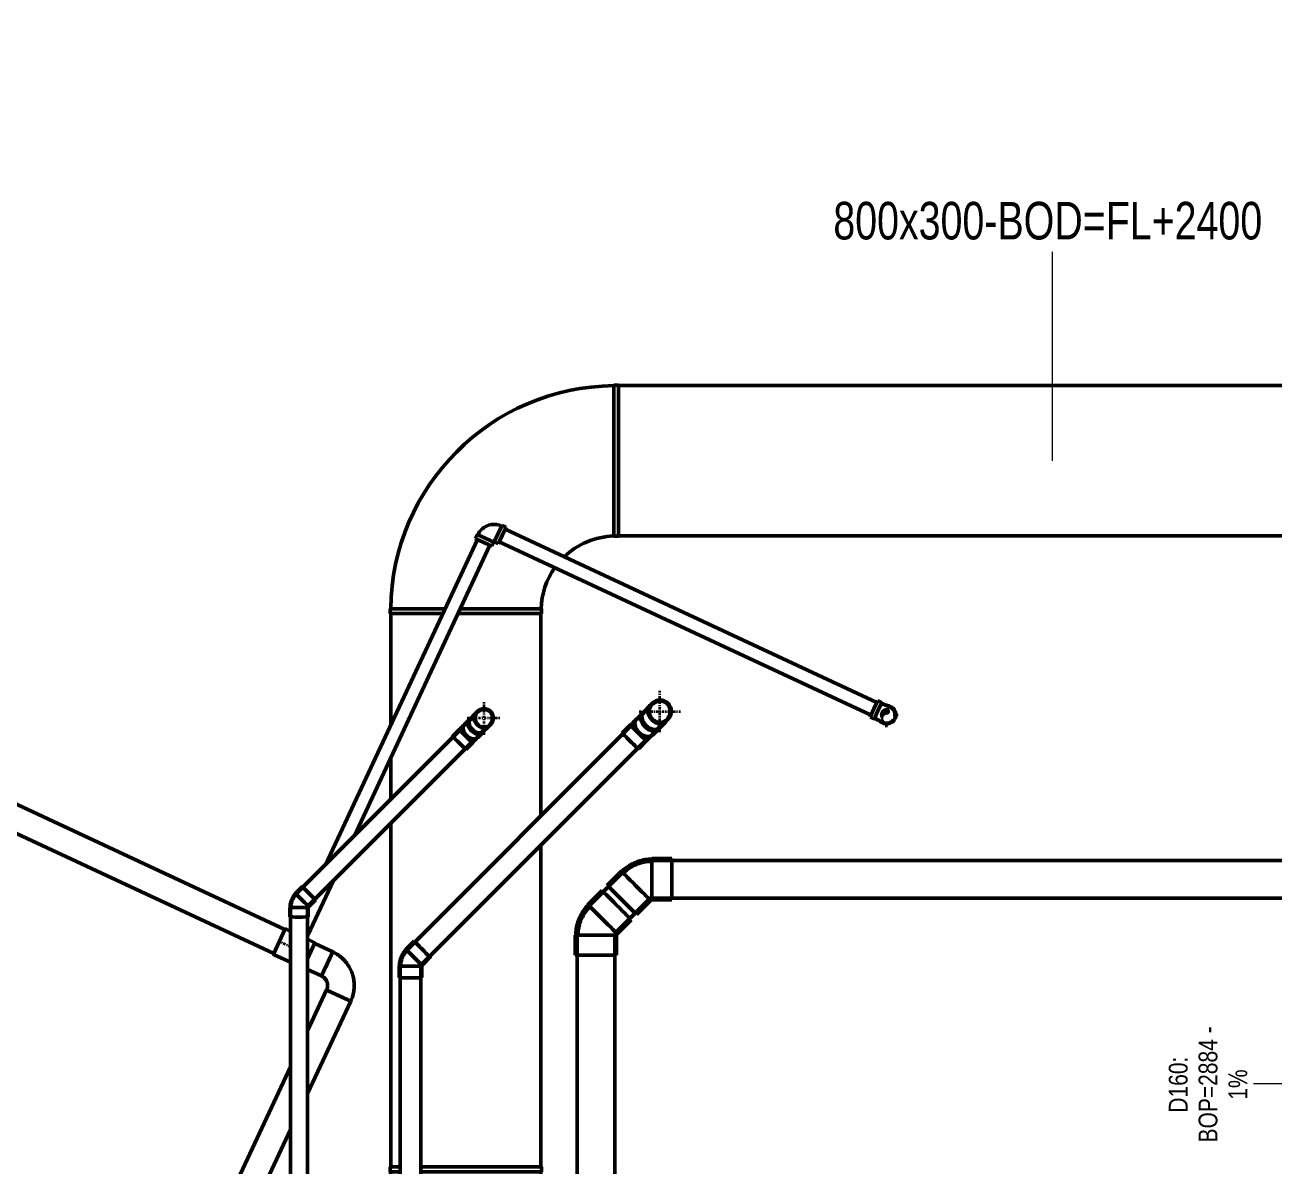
# Model space of a CAD drawing. Header units: millimetres. Extents: x -108050 to 96605, y 58136 to 140997.
# Drawn here: x 14761 to 21415, y 122813 to 128891 of the extents above; entities that cross this region are included whole.
import ezdxf

# ---------------------------------------------------------------- set-up
doc = ezdxf.new("R2010")
doc.units = ezdxf.units.MM
doc.linetypes.add('Center', pattern=[29.999999, 12, -6, 6, -6])
for name, color, linetype, lineweight in [('M-HVAC-DUCT', 70, 'Continuous', 50), ('M-HVAC-DUCT-IDEN', 70, 'Continuous', 9), ('P-PIPE', 3, 'Continuous', 50), ('P-PIPE-CNTR', 3, 'Center', 35), ('P-PIPE-IDEN', 2, 'Continuous', 9)]:
    doc.layers.add(name, color=color, linetype=linetype, lineweight=lineweight)
doc.styles.add('Arial', font='arial.ttf', dxfattribs={"width": 0.8, "height": 100})
doc.styles.add('Arial_1', font='arial.ttf', dxfattribs={"width": 0.75, "height": 200})

# ---------------------------------------------------------------- blocks, each defined once
blk = doc.blocks.new('01_REC Elbow_C Flanged_ - 1 W-V37-HẦM')
at = {"layer": 'M-HVAC-DUCT'}
for p, q in [((-402, 812.5), (41.9, 812.5)), ((-402, 812.5), (-402, 787.5)), ((122.5, 812.5), (402, 812.5)), ((402, 787.5), (402, 812.5)), ((30.3, 787.5), (-402, 787.5)), ((402, 787.5), (110.8, 787.5)), ((-812.5, -402), (-812.5, 402)), ((-812.5, 402), (-787.5, 402)), ((-787.5, 402), (-787.5, -402)), ((-787.5, -402), (-812.5, -402))]:
    blk.add_line(p, q, dxfattribs=at)
for radius, start, end in [(1200, 270.59779, 359.40221), (400, 324.58224, 358.20038), (400, 271.79962, 313.71552)]:
    blk.add_arc((-800, 800), radius, start, end, dxfattribs=at)
blk = doc.blocks.new('DSC_uPVC_Elbow_TienPhong - Standard-2073653-HẦM')
at = {"layer": 'P-PIPE'}
for p, q in [((18203.6, 124454), (18097.6, 124454)), ((17935.1, 124386.6), (17860.2, 124311.7)), ((18015.2, 124156.7), (18090.1, 124231.6)), ((18097.6, 124234.8), (18203.6, 124234.8))]:
    blk.add_line(p, q, dxfattribs=at)
at = {"layer": 'P-PIPE', "flags": 128}
for points in [[(18010.6, 124434.2), (18002.3, 124430.6), (17994.1, 124426.6), (17986.1, 124422.3), (17978.2, 124417.7), (17970.6, 124412.8), (17963.2, 124407.5), (17955.9, 124402), (17948.9, 124396.2), (17942.2, 124390.1), (17936.8, 124384.9)], [(18097.6, 124451.6), (18088.5, 124451.4), (18079.5, 124450.8), (18070.4, 124449.9), (18061.4, 124448.7), (18052.5, 124447), (18043.6, 124445), (18034.8, 124442.7), (18026.1, 124440), (18017.5, 124437), (18010.6, 124434.2)], [(18097.6, 124439.6), (18089, 124439.4), (18080.4, 124438.9), (18071.8, 124438), (18063.3, 124436.8), (18054.8, 124435.3), (18046.4, 124433.4), (18038.1, 124431.2), (18029.9, 124428.6), (18021.7, 124425.7), (18015.2, 124423.2)], [(18015.2, 124423.2), (18007.3, 124419.7), (17999.6, 124415.9), (17992, 124411.9), (17984.5, 124407.5), (17977.3, 124402.8), (17970.2, 124397.9), (17963.4, 124392.6), (17956.8, 124387.1), (17950.4, 124381.4), (17945.5, 124376.6)], [(18088.4, 124233.3), (18088.8, 124233.7), (18089.2, 124234), (18089.6, 124234.4), (18090, 124234.7), (18090.4, 124235), (18090.9, 124235.3), (18091.3, 124235.5), (18091.8, 124235.8), (18092.3, 124236), (18092.7, 124236.2)], [(18092.7, 124236.2), (18093.1, 124236.4), (18093.6, 124236.5), (18094.1, 124236.7), (18094.6, 124236.8), (18095.1, 124236.9), (18095.7, 124237), (18096.2, 124237.1), (18096.7, 124237.1), (18097.2, 124237.1), (18097.6, 124237.2)]]:
    blk.add_lwpolyline(points, dxfattribs=at)
at = {"layer": 'P-PIPE'}
for centre, major_axis, start_param, end_param in [((18097.6, 124344.4), (0, 109.6), 0.002071, 0.105323), ((18097.6, 124344.4), (0, 109.6), 4.71446, 6.283185), ((18097.6, 124344.4), (0, 107.2), 5.954562, 6.283185), ((18203.6, 124344.4), (0, 109.6), 4.71446, 6.283185), ((18012.6, 124309.1), (-77.5, 77.5), 4.710318, 6.281114), ((17937.7, 124234.2), (-77.5, 77.5), 0, 0.402087), ((17937.7, 124234.2), (-77.5, 77.5), 4.710318, 6.281114), ((17937.7, 124234.2), (-70.7, 70.7), 6.151244, 6.281114), ((17937.7, 124234.2), (-70.7, 70.7), 5.889445, 6.019315), ((17937.7, 124234.2), (-70.7, 70.7), 5.498125, 5.757515), ((18012.6, 124309.1), (-77.5, 77.5), 3.141593, 4.710318), ((18097.6, 124344.4), (0, 109.6), 3.143664, 4.71446), ((18203.6, 124344.4), (0, 109.6), 3.143664, 4.71446), ((17937.7, 124234.2), (-70.7, 70.7), 5.236182, 5.495716), ((17937.7, 124234.2), (-70.7, 70.7), 4.974288, 5.233917), ((17937.7, 124234.2), (-77.5, 77.5), 3.141593, 4.710318), ((18097.6, 124344.4), (0, 109.6), 2.973302, 3.141593), ((18097.6, 124344.4), (0, 107.2), 3.143664, 3.474358), ((17937.7, 124234.2), (-70.7, 70.7), 4.188667, 4.448519), ((17937.7, 124234.2), (-70.7, 70.7), 3.926772, 4.186719), ((17937.7, 124234.2), (-70.7, 70.7), 3.664828, 3.92492), ((17937.7, 124234.2), (-70.7, 70.7), 3.53325, 3.66312), ((17937.7, 124234.2), (-70.7, 70.7), 3.141593, 3.401321), ((17937.7, 124234.2), (-77.5, 77.5), 2.739576, 3.139522)]:
    blk.add_ellipse(centre, major_axis=major_axis, ratio=0.005, start_param=start_param, end_param=end_param, dxfattribs=at)
blk = doc.blocks.new('DSC_uPVC_Elbow_TienPhong - Standard-V134-HẦM')
at = {"layer": 'P-PIPE'}
for p, q in [((17832.5, 124284), (17757.5, 124209)), ((17912.5, 124054.1), (17987.5, 124129)), ((17690.2, 124046.5), (17690.2, 123940.5)), ((17909.4, 123940.5), (17909.4, 124046.5))]:
    blk.add_line(p, q, dxfattribs=at)
at = {"layer": 'P-PIPE', "flags": 128}
for points in [[(17759.2, 124207.4), (17752.9, 124200.8), (17746.9, 124194), (17741.1, 124186.9), (17735.7, 124179.7), (17730.5, 124172.2), (17725.6, 124164.5), (17721, 124156.6), (17716.8, 124148.6), (17712.9, 124140.4), (17709.9, 124133.6)], [(17767.7, 124198.9), (17761.7, 124192.7), (17756, 124186.2), (17750.6, 124179.5), (17745.4, 124172.7), (17740.5, 124165.6), (17735.9, 124158.3), (17731.5, 124150.8), (17727.5, 124143.2), (17723.8, 124135.4), (17721, 124129)], [(17709.9, 124133.6), (17706.6, 124125.1), (17703.6, 124116.5), (17701, 124107.8), (17698.7, 124099), (17696.8, 124090.1), (17695.3, 124081.1), (17694.1, 124072.1), (17693.2, 124063.1), (17692.7, 124054), (17692.6, 124046.5)], [(17721, 124129), (17717.9, 124121), (17715.1, 124112.8), (17712.6, 124104.6), (17710.4, 124096.2), (17708.6, 124087.8), (17707.1, 124079.3), (17706, 124070.8), (17705.2, 124062.2), (17704.7, 124053.6), (17704.6, 124046.8)], [(17907, 124046.5), (17907, 124047.1), (17907.1, 124047.6), (17907.1, 124048.1), (17907.2, 124048.6), (17907.3, 124049.1), (17907.4, 124049.6), (17907.5, 124050.1), (17907.7, 124050.6), (17907.9, 124051.1), (17908, 124051.5)], [(17908, 124051.5), (17908.2, 124052), (17908.4, 124052.5), (17908.7, 124052.9), (17909, 124053.4), (17909.2, 124053.8), (17909.5, 124054.2), (17909.9, 124054.7), (17910.2, 124055.1), (17910.5, 124055.4), (17910.8, 124055.7)]]:
    blk.add_lwpolyline(points, dxfattribs=at)
at = {"layer": 'P-PIPE'}
for centre, major_axis, start_param, end_param in [((17910, 124206.5), (-77.5, 77.5), 4.71446, 6.283185), ((17835, 124131.5), (-77.5, 77.5), 4.71446, 6.283185), ((17835, 124131.5), (-77.5, 77.5), 0.002071, 0.168323), ((17835, 124131.5), (-75.8, 75.8), 5.954562, 6.119909), ((17910, 124206.5), (-77.5, 77.5), 3.143664, 4.71446), ((17835, 124131.5), (-77.5, 77.5), 3.143664, 4.71446), ((17799.8, 124046.5), (-109.6, 0), 4.710318, 6.281114), ((17799.8, 124046.5), (109.6, 0), 0, 1.568725), ((17835, 124131.5), (-75.8, 75.8), 3.309011, 3.474358), ((17835, 124131.5), (-77.5, 77.5), 2.973302, 3.141593), ((17799.8, 123940.5), (109.6, 0), 1.568725, 3.139522), ((17799.8, 123940.5), (109.6, 0), 3.141593, 3.549009), ((17799.8, 123940.5), (100, 0), 3.009652, 3.139522), ((17799.8, 123940.5), (100, 0), 2.747852, 2.877722), ((17799.8, 123940.5), (100, 0), 2.356532, 2.615923), ((17799.8, 123940.5), (100, 0), 2.094589, 2.354123), ((17799.8, 123940.5), (100, 0), 1.832695, 2.092324), ((17799.8, 123940.5), (109.6, 0), 0, 1.568725), ((17799.8, 123940.5), (100, 0), 1.047074, 1.306926), ((17799.8, 123940.5), (100, 0), 0.785179, 1.045127), ((17799.8, 123940.5), (100, 0), 0.523235, 0.783327), ((17799.8, 123940.5), (100, 0), 0.391658, 0.521528), ((17799.8, 123940.5), (100, 0), 0, 0.259728), ((17799.8, 123940.5), (109.6, 0), 5.875892, 6.281114)]:
    blk.add_ellipse(centre, major_axis=major_axis, ratio=0.005, start_param=start_param, end_param=end_param, dxfattribs=at)
blk = doc.blocks.new('DSC_uPVC_Elbow_TienPhong - Standard-V179-HẦM')
at = {"layer": 'P-PIPE'}
for p, q in [((16832.6, 124014.6), (16789.4, 123971.5)), ((16874.7, 123886.2), (16917.8, 123929.4)), ((16752.2, 123881.7), (16752.2, 123820.7)), ((16872.8, 123820.7), (16872.8, 123881.7))]:
    blk.add_line(p, q, dxfattribs=at)
at = {"layer": 'P-PIPE', "flags": 128}
for points in [[(16790.4, 123970.6), (16786.9, 123966.9), (16783.5, 123963.2), (16780.4, 123959.3), (16777.3, 123955.3), (16774.5, 123951.1), (16771.8, 123946.9), (16769.2, 123942.5), (16766.9, 123938.1), (16764.7, 123933.5), (16763.1, 123929.8)], [(16795, 123965.9), (16791.7, 123962.4), (16788.6, 123958.9), (16785.6, 123955.2), (16782.7, 123951.4), (16780, 123947.5), (16777.4, 123943.4), (16775, 123939.3), (16772.8, 123935.1), (16770.8, 123930.8), (16769.2, 123927.2)], [(16763.1, 123929.8), (16761.3, 123925.1), (16759.6, 123920.3), (16758.2, 123915.5), (16756.9, 123910.7), (16755.9, 123905.7), (16755, 123900.8), (16754.3, 123895.8), (16753.9, 123890.8), (16753.6, 123885.8), (16753.5, 123881.7)], [(16769.2, 123927.2), (16767.5, 123922.8), (16765.9, 123918.3), (16764.6, 123913.7), (16763.4, 123909.1), (16762.4, 123904.5), (16761.5, 123899.8), (16760.9, 123895.1), (16760.5, 123890.3), (16760.2, 123885.6), (16760.2, 123881.7)], [(16871.5, 123881.7), (16871.5, 123882), (16871.5, 123882.3), (16871.5, 123882.6), (16871.6, 123882.9), (16871.6, 123883.2), (16871.7, 123883.5), (16871.8, 123883.8), (16871.9, 123884.1), (16872, 123884.4), (16872.1, 123884.6)], [(16872.1, 123884.6), (16872.2, 123884.9), (16872.3, 123885.2), (16872.5, 123885.5), (16872.6, 123885.7), (16872.8, 123886), (16873, 123886.3), (16873.2, 123886.5), (16873.4, 123886.7), (16873.6, 123887), (16873.8, 123887.2)]]:
    blk.add_lwpolyline(points, dxfattribs=at)
at = {"layer": 'P-PIPE'}
for centre, major_axis, start_param, end_param in [((16832.1, 123928.9), (-42.6, 42.6), 0.004142, 1.574938), ((16875.2, 123972), (-42.6, 42.6), 0.004142, 1.574938), ((16875.2, 123972), (-42.6, 42.6), 5.880246, 6.283185), ((16874.8, 123972.4), (-38.9, 38.9), 0.004142, 0.265941), ((16874.8, 123972.4), (-38.9, 38.9), 0.286746, 0.527741), ((16874.8, 123972.4), (-38.9, 38.9), 0.541259, 0.78954), ((16874.8, 123972.4), (-38.9, 38.9), 0.798857, 1.051339), ((16874.8, 123972.4), (-38.9, 38.9), 1.058641, 1.313139), ((16874.8, 123972.4), (-38.9, 38.9), 1.319534, 1.574938), ((16875.2, 123972), (-42.6, 42.6), 1.574938, 3.544376), ((16832.1, 123928.9), (-42.6, 42.6), 1.574938, 3.145735), ((16812.5, 123881.7), (60.3, 0), 2.972171, 4.708247), ((16812.5, 123881.7), (59, 0), 3.141593, 3.486517), ((16812.5, 123881.7), (60.3, 0), 4.708247, 6.279043), ((16812.5, 123881.7), (59, 0), 5.929978, 6.279043), ((16812.5, 123881.7), (60.3, 0), 0, 0.168918), ((16812.5, 123820.7), (-60.3, 0), 6.279043, 7.84984), ((16812.5, 123820.7), (60.3, 0), 4.708247, 6.279043)]:
    blk.add_ellipse(centre, major_axis=major_axis, ratio=0.01, start_param=start_param, end_param=end_param, dxfattribs=at)
blk = doc.blocks.new('DSC_uPVC_Elbow_TienPhong - Standard-V181-HẦM')
at = {"layer": 'P-PIPE'}
for p, q in [((16237.1, 124305.3), (16201.1, 124269.3)), ((16270.8, 124199.5), (16306.8, 124235.6)), ((16170.2, 124194.9), (16170.2, 124143.9)), ((16268.8, 124143.9), (16268.8, 124194.9))]:
    blk.add_line(p, q, dxfattribs=at)
at = {"layer": 'P-PIPE', "flags": 128}
for points in [[(16179.2, 124234.7), (16177.7, 124230.8), (16176.4, 124226.9), (16175.2, 124222.9), (16174.1, 124218.9), (16173.3, 124214.8), (16172.5, 124210.7), (16172, 124206.6), (16171.6, 124202.4), (16171.4, 124198.3), (16171.3, 124194.9)], [(16184.2, 124232.7), (16182.8, 124229), (16181.5, 124225.3), (16180.3, 124221.5), (16179.4, 124217.6), (16178.5, 124213.8), (16177.8, 124209.9), (16177.3, 124206), (16177, 124202.1), (16176.8, 124198.1), (16176.7, 124194.9)], [(16201.8, 124268.5), (16198.9, 124265.5), (16196.2, 124262.4), (16193.5, 124259.2), (16191, 124255.8), (16188.7, 124252.4), (16186.4, 124248.9), (16184.3, 124245.3), (16182.4, 124241.6), (16180.6, 124237.8), (16179.2, 124234.7)], [(16205.6, 124264.7), (16202.9, 124261.9), (16200.3, 124258.9), (16197.8, 124255.8), (16195.4, 124252.7), (16193.1, 124249.4), (16191, 124246.1), (16189, 124242.7), (16187.2, 124239.2), (16185.5, 124235.6), (16184.2, 124232.7)], [(16267.8, 124194.9), (16267.8, 124195.2), (16267.8, 124195.5), (16267.8, 124195.8), (16267.9, 124196.1), (16267.9, 124196.4), (16268, 124196.7), (16268.1, 124197), (16268.2, 124197.3), (16268.3, 124197.6), (16268.4, 124197.8)], [(16268.4, 124197.8), (16268.5, 124198.1), (16268.6, 124198.4), (16268.8, 124198.6), (16268.9, 124198.9), (16269.1, 124199.2), (16269.3, 124199.4), (16269.4, 124199.7), (16269.6, 124199.9), (16269.8, 124200.1), (16270, 124200.3)]]:
    blk.add_lwpolyline(points, dxfattribs=at)
at = {"layer": 'P-PIPE'}
for centre, major_axis, start_param, end_param in [((16272, 124270.5), (-34.9, 34.9), 0.004142, 1.574938), ((16272, 124270.5), (-34.9, 34.9), 5.882027, 6.283185), ((16271.6, 124270.9), (-31.8, 31.8), 0.004142, 0.527741), ((16271.6, 124270.9), (-31.8, 31.8), 0.54502, 0.78954), ((16235.9, 124234.4), (-34.9, 34.9), 0.004142, 1.574938), ((16235.9, 124234.4), (-34.9, 34.9), 1.574938, 3.141593), ((16272, 124270.5), (-34.9, 34.9), 1.574938, 3.141593), ((16272, 124270.5), (-34.9, 34.9), 3.145735, 3.54263), ((16219.5, 124194.9), (49.3, 0), 3.141593, 4.708247), ((16219.5, 124194.9), (-48.2, 0), 0, 0.344924), ((16219.5, 124194.9), (-49.3, 0), 1.566654, 3.137451), ((16219.5, 124194.9), (48.2, 0), 5.929978, 6.279043), ((16219.5, 124143.9), (49.3, 0), 3.141593, 4.708247), ((16219.5, 124143.9), (49.3, 0), 4.708247, 6.279043)]:
    blk.add_ellipse(centre, major_axis=major_axis, ratio=0.01, start_param=start_param, end_param=end_param, dxfattribs=at)
blk = doc.blocks.new('DSC_uPVC_Elbow_TienPhong - Standard-2073770-HẦM')
at = {"layer": 'P-PIPE'}
for p, q in [((18047.2, 125229.3), (18016.8, 125198.9)), ((17983.5, 125165.6), (17940.4, 125122.5)), ((18102.1, 125113.7), (18132.5, 125144)), ((18025.7, 125037.2), (18068.8, 125080.4))]:
    blk.add_line(p, q, dxfattribs=at)
at = {"layer": 'P-PIPE', "flags": 128}
for points in [[(17984.5, 125164.7), (17986.4, 125166.6), (17988.3, 125168.5), (17990.2, 125170.4), (17992, 125172.3), (17993.9, 125174.1), (17995.8, 125176), (17997.6, 125177.8), (17999.4, 125179.6), (18001.2, 125181.4), (18003, 125183.2), (18004.7, 125184.9), (18006.4, 125186.6), (18008, 125188.2), (18009.7, 125189.9), (18011.2, 125191.4), (18012.8, 125193), (18014.3, 125194.5), (18015.7, 125195.9), (18017.1, 125197.3), (18017.8, 125198)], [(18101.2, 125114.6), (18099.8, 125113.2), (18098.4, 125111.8), (18096.9, 125110.3), (18095.4, 125108.8), (18093.9, 125107.3), (18092.3, 125105.7), (18090.6, 125104), (18089, 125102.4), (18087.2, 125100.6), (18085.5, 125098.9), (18083.7, 125097.1), (18081.9, 125095.3), (18080.1, 125093.5), (18078.3, 125091.7), (18076.4, 125089.8), (18074.5, 125087.9), (18072.6, 125086), (18070.8, 125084.2), (18068.9, 125082.3), (18067.9, 125081.3)]]:
    blk.add_lwpolyline(points, dxfattribs=at)
at = {"layer": 'P-PIPE'}
for centre, major_axis, ratio, start_param, end_param in [((18089.8, 125186.6), (-42.6, 42.6), 0.710631, 0, 3.141558), ((18089.8, 125186.6), (-42.6, 42.6), 0.710631, 6.169581, 6.283151), ((18026.2, 125123), (-42.6, 42.6), 0.01, 0, 3.141569), ((18026.2, 125123), (-42.6, 42.6), 0.01, 6.021362, 6.283161), ((18026.2, 125123), (-41.7, 41.7), 0.01, 0.174509, 0.468153), ((18059.5, 125156.3), (-42.6, 42.6), 0.710631, 0, 3.141558), ((17983, 125079.9), (-42.6, 42.6), 0.01, 0, 3.141569), ((18089.8, 125186.6), (-42.6, 42.6), 0.710631, 3.141593, 3.257297), ((18026.2, 125123), (-41.7, 41.7), 0.01, 2.673383, 2.967036), ((18026.2, 125123), (-42.6, 42.6), 0.01, 3.141593, 3.403368)]:
    blk.add_ellipse(centre, major_axis=major_axis, ratio=ratio, start_param=start_param, end_param=end_param, dxfattribs=at)
blk = doc.blocks.new('DSC_uPVC_Elbow_TienPhong - Standard-V182-HẦM')
at = {"layer": 'P-PIPE'}
for p, q in [((18084.4, 125266.5), (18054.1, 125236.2)), ((18139.3, 125150.9), (18169.7, 125181.2))]:
    blk.add_line(p, q, dxfattribs=at)
at = {"layer": 'P-PIPE', "flags": 128}
for points in [[(18085.3, 125265.6), (18086.6, 125266.9), (18087.9, 125268.1), (18089.1, 125269.3), (18090.2, 125270.5), (18091.3, 125271.5)], [(18095, 125275.2), (18095.7, 125275.9), (18096.4, 125276.6), (18097, 125277.2), (18097.5, 125277.7), (18097.9, 125278.2), (18098.3, 125278.6), (18098.6, 125278.9), (18098.9, 125279.1), (18099, 125279.2), (18099.1, 125279.3)], [(18175.2, 125188.7), (18174.2, 125187.6), (18173.1, 125186.5), (18171.9, 125185.4), (18170.7, 125184.1), (18169.4, 125182.8), (18168.7, 125182.2)], [(18182.5, 125195.9), (18182.3, 125195.8), (18182.2, 125195.6), (18181.9, 125195.3), (18181.5, 125195), (18181.1, 125194.6), (18180.6, 125194.1), (18180.1, 125193.5), (18179.4, 125192.9), (18178.7, 125192.2), (18178, 125191.4)]]:
    blk.add_lwpolyline(points, dxfattribs=at)
at = {"layer": 'P-PIPE'}
for centre, radius, start, end in [((18140.8, 125237.6), 60.3, 315.00121, 135.00121), ((18140.8, 125237.6), 60.3, 135.00121, 315.00121), ((18140.8, 125237.6), 60.3, 150.00121, 165.00121), ((18141.2, 125238), 55, 153.50928, 161.48941), ((18141.2, 125238), 55, 315.00121, 135.00121), ((18140.8, 125237.6), 60.3, 330.00121, 345.00121)]:
    blk.add_arc(centre, radius, start, end, dxfattribs=at)
for centre, major_axis, start_param, end_param in [((18096.7, 125193.5), (-42.6, 42.6), 0, 3.141588), ((18127, 125223.9), (-42.6, 42.6), 0, 3.141588), ((18127, 125223.9), (-41.7, 41.7), 6.216492, 7.853977), ((18127, 125223.9), (-42.6, 42.6), 6.092436, 6.283181), ((18127, 125223.9), (-41.7, 41.7), 1.570792, 3.199514), ((18127, 125223.9), (-42.6, 42.6), 3.141593, 3.332387)]:
    blk.add_ellipse(centre, major_axis=major_axis, ratio=0.710631, start_param=start_param, end_param=end_param, dxfattribs=at)
blk = doc.blocks.new('DSC_uPVC_Elbow_TienPhong - Standard-2073734-HẦM')
at = {"layer": 'P-PIPE'}
for p, q in [((26707.9, 85110.8), (26656.9, 85110.8)), ((26783.2, 85110.8), (26747.3, 85110.8)), ((26656.9, 85012.2), (26707.9, 85012.2)), ((26747.3, 85012.2), (26783.2, 85012.2))]:
    blk.add_line(p, q, dxfattribs=at)
at = {"layer": 'P-PIPE', "flags": 128}
for points in [[(26707.9, 85109.8), (26710.1, 85109.8), (26712.4, 85109.8), (26714.6, 85109.8), (26716.8, 85109.8), (26719, 85109.8), (26721.2, 85109.8), (26723.4, 85109.8), (26725.6, 85109.8), (26727.7, 85109.8), (26729.7, 85109.8), (26731.8, 85109.8), (26733.8, 85109.8), (26735.8, 85109.8), (26737.7, 85109.8), (26739.6, 85109.8), (26741.4, 85109.8), (26743.1, 85109.8), (26744.8, 85109.8), (26746.5, 85109.8), (26747.3, 85109.8)], [(26747.3, 85013.3), (26745.7, 85013.3), (26744, 85013.3), (26742.3, 85013.3), (26740.5, 85013.3), (26738.6, 85013.3), (26736.8, 85013.3), (26734.8, 85013.3), (26732.8, 85013.3), (26730.8, 85013.3), (26728.7, 85013.3), (26726.6, 85013.3), (26724.5, 85013.3), (26722.3, 85013.3), (26720.2, 85013.3), (26718, 85013.3), (26715.7, 85013.3), (26713.5, 85013.3), (26711.3, 85013.3), (26709, 85013.3), (26707.9, 85013.3)]]:
    blk.add_lwpolyline(points, dxfattribs=at)
at = {"layer": 'P-PIPE'}
for centre, ratio, start_param, end_param in [((26656.9, 85061.5), 0.01, 0, 3.141593), ((26707.9, 85061.5), 0.01, 0, 3.141593), ((26707.9, 85061.5), 0.01, 6.021386, 6.283185), ((26747.3, 85061.5), 0.710633, 0, 3.141593), ((26783.2, 85061.5), 0.710633, 0, 3.141593), ((26783.2, 85061.5), 0.710633, 6.154206, 6.283185), ((26707.9, 85061.5), 0.01, 3.141593, 3.403392), ((26783.2, 85061.5), 0.710633, 3.141593, 3.270572)]:
    blk.add_ellipse(centre, major_axis=(0, 49.3), ratio=ratio, start_param=start_param, end_param=end_param, dxfattribs=at)
blk = doc.blocks.new('DSC_uPVC_Elbow_TienPhong - Standard-V183-HẦM')
at = {"layer": 'P-PIPE'}
for p, q in [((17157.7, 125225.9), (17132.4, 125200.6)), ((17202.1, 125130.8), (17227.5, 125156.2))]:
    blk.add_line(p, q, dxfattribs=at)
at = {"layer": 'P-PIPE', "flags": 128}
for points in [[(17158.5, 125225.2), (17159.6, 125226.3), (17160.6, 125227.3), (17161.6, 125228.3), (17162.6, 125229.3), (17163.5, 125230.2)], [(17166.5, 125233.2), (17167.2, 125233.9), (17167.7, 125234.4), (17168.2, 125234.9), (17168.7, 125235.4), (17169.1, 125235.7), (17169.4, 125236), (17169.6, 125236.3), (17169.8, 125236.5), (17169.9, 125236.6), (17170, 125236.7)], [(17170, 125236.7), (17171.4, 125238), (17172.8, 125239.3), (17174.3, 125240.5), (17175.9, 125241.7), (17177.5, 125242.8), (17179.1, 125243.8), (17180.8, 125244.8), (17182.5, 125245.7), (17184.2, 125246.5), (17186, 125247.3), (17187.8, 125248), (17189.6, 125248.6), (17191.5, 125249.1), (17193.3, 125249.6), (17195.2, 125250), (17197.1, 125250.3), (17199, 125250.6), (17201, 125250.7), (17202.9, 125250.8), (17204.8, 125250.8), (17206.7, 125250.7), (17208.7, 125250.6), (17210.6, 125250.4), (17212.5, 125250.1), (17214.4, 125249.7), (17216.3, 125249.3), (17218.1, 125248.7), (17220, 125248.1), (17221.8, 125247.5), (17223.5, 125246.7), (17225.3, 125245.9), (17227, 125245), (17228.7, 125244.1), (17230.3, 125243.1), (17231.9, 125242), (17233.5, 125240.9), (17235, 125239.6), (17236.4, 125238.4), (17237.8, 125237.1), (17238.2, 125236.7)], [(17238.2, 125236.7), (17239.6, 125235.3), (17240.8, 125233.9), (17242.1, 125232.4), (17243.2, 125230.8), (17244.3, 125229.2), (17245.3, 125227.6), (17246.3, 125225.9), (17247.2, 125224.2), (17248, 125222.5), (17248.8, 125220.7), (17249.5, 125218.9), (17250.1, 125217.1), (17250.7, 125215.2), (17251.1, 125213.4), (17251.5, 125211.5), (17251.8, 125209.6), (17252.1, 125207.7), (17252.2, 125205.7), (17252.3, 125203.8), (17252.3, 125201.9), (17252.3, 125200), (17252.1, 125198), (17251.9, 125196.1), (17251.6, 125194.2), (17251.2, 125192.3), (17250.8, 125190.4), (17250.3, 125188.6), (17249.7, 125186.8), (17249, 125184.9), (17248.3, 125183.2), (17247.4, 125181.4), (17246.6, 125179.7), (17245.6, 125178), (17244.6, 125176.4), (17243.5, 125174.8), (17242.4, 125173.2), (17241.2, 125171.7), (17239.9, 125170.3), (17238.6, 125168.9)], [(17232.1, 125162.4), (17231.3, 125161.5), (17230.3, 125160.6), (17229.4, 125159.6), (17228.3, 125158.6), (17227.3, 125157.5), (17226.7, 125157)], [(17238.2, 125168.5), (17238.1, 125168.4), (17237.9, 125168.2), (17237.7, 125168), (17237.4, 125167.7), (17237.1, 125167.4), (17236.7, 125166.9), (17236.2, 125166.5), (17235.7, 125165.9), (17235.1, 125165.4)]]:
    blk.add_lwpolyline(points, dxfattribs=at)
at = {"layer": 'P-PIPE'}
for centre, radius, start, end in [((17204.1, 125202.6), 49.3, 135, 315), ((17204.1, 125202.6), 49.3, 315, 135), ((17204.5, 125203), 45, 315, 135)]:
    blk.add_arc(centre, radius, start, end, dxfattribs=at)
for centre, major_axis, start_param, end_param in [((17192.6, 125191.1), (-34.9, 34.9), 6.087831, 6.283185), ((17167.2, 125165.7), (-34.9, 34.9), 0, 3.141593), ((17192.6, 125191.1), (-34.9, 34.9), 0, 3.141593), ((17192.6, 125191.1), (-34.1, 34.1), 6.230949, 7.853982), ((17192.6, 125191.1), (-34.1, 34.1), 1.570796, 3.200799), ((17192.6, 125191.1), (-34.9, 34.9), 3.141593, 3.336947)]:
    blk.add_ellipse(centre, major_axis=major_axis, ratio=0.710633, start_param=start_param, end_param=end_param, dxfattribs=at)
blk = doc.blocks.new('M_Elbow - Welded - Generic - Standard-V244-HẦM')
at = {"layer": 'P-PIPE'}
for p, q in [((-127, 70.6), (-127, 68.2)), ((-127, 68.2), (-127, 61.2)), ((-68.2, 127), (-70.7, 127)), ((-61.2, 127), (-68.2, 127)), ((-50, 127), (-61.2, 127)), ((-35.3, 127), (-50, 127)), ((-18.3, 127), (-35.3, 127)), ((18.3, 127), (-18.3, 127)), ((35.3, 127), (18.3, 127)), ((50, 127), (35.3, 127)), ((61.2, 127), (50, 127)), ((68.2, 127), (61.2, 127)), ((70.6, 127), (68.2, 127)), ((-127, 61.2), (-127, 50)), ((-127, 50), (-127, 35.3)), ((-127, 35.3), (-127, 18.3)), ((-127, 18.3), (-127, -70.7))]:
    blk.add_line(p, q, dxfattribs=at)
at = {"layer": 'P-PIPE', "flags": 128}
for points in [[(-70.7, 127), (-70.7, 124.7), (-70.8, 122.5), (-71.1, 120.3), (-71.4, 118), (-71.8, 115.8), (-72.3, 113.6), (-72.8, 111.4), (-73.5, 109.3), (-74.3, 107.1), (-75.1, 105.1), (-76, 103), (-77, 101), (-78.1, 99), (-79.3, 97.1), (-80.5, 95.2), (-81.8, 93.3), (-83.2, 91.6), (-84.6, 89.8), (-86.2, 88.2), (-87.7, 86.6), (-89.4, 85), (-91.1, 83.6), (-92.9, 82.2), (-94.7, 80.8), (-96.6, 79.6), (-98.5, 78.4), (-100.4, 77.3), (-102.4, 76.3), (-104.5, 75.3), (-106.6, 74.5), (-108.7, 73.7), (-110.8, 73), (-113, 72.4), (-115.2, 71.9), (-117.4, 71.5), (-119.7, 71.1), (-121.9, 70.9), (-124.1, 70.7), (-126.4, 70.7), (-127, 70.6)], [(-127, -70.7), (-119.1, -70.5), (-111.2, -70), (-103.3, -69.2), (-95.5, -68.1), (-87.7, -66.7), (-80, -65), (-72.4, -63), (-64.8, -60.6), (-57.4, -58), (-50, -55), (-42.8, -51.8), (-35.7, -48.3), (-28.8, -44.5), (-22, -40.5), (-15.4, -36.1), (-9, -31.5), (-2.7, -26.7), (3.3, -21.6), (9.2, -16.3), (14.8, -10.7), (20.2, -4.9), (25.3, 1.1), (30.3, 7.3), (34.9, 13.6), (39.3, 20.2), (43.5, 26.9), (47.3, 33.8), (50.9, 40.9), (54.2, 48.1), (57.2, 55.4), (59.9, 62.8), (62.4, 70.3), (64.5, 77.9), (66.3, 85.6), (67.8, 93.4), (69, 101.2), (69.8, 109.1), (70.4, 117), (70.6, 124.9), (70.6, 127)]]:
    blk.add_lwpolyline(points, dxfattribs=at)
blk = doc.blocks.new('M_Elbow - Threaded - MI - Class 300 - Standard-V243-HẦM')
at = {"layer": 'P-PIPE'}
for p, q in [((-90806.9, 87713.4), (-90830.8, 87713.4)), ((-90830.8, 87713.4), (-90830.8, 87664.4)), ((-90806.9, 87664.4), (-90806.9, 87713.4)), ((-90830.8, 87664.4), (-90830.8, 87615.4)), ((-90806.9, 87615.4), (-90806.9, 87664.4)), ((-90830.8, 87615.4), (-90806.9, 87615.4))]:
    blk.add_line(p, q, dxfattribs=at)
at = {"layer": 'P-PIPE', "flags": 128}
for points in [[(-90830.8, 87708.8), (-90832.9, 87708.8), (-90834.9, 87708.8), (-90836.9, 87708.8), (-90838.9, 87708.8), (-90840.9, 87708.8), (-90842.9, 87708.8), (-90844.9, 87708.8), (-90846.8, 87708.8), (-90848.7, 87708.8), (-90850.6, 87708.8), (-90852.5, 87708.8), (-90854.3, 87708.8), (-90856.1, 87708.8), (-90857.8, 87708.8), (-90859.5, 87708.8), (-90861.2, 87708.8), (-90862.8, 87708.8), (-90864.3, 87708.8), (-90865.8, 87708.8), (-90867.3, 87708.8), (-90868.6, 87708.8), (-90870, 87708.8), (-90871.2, 87708.8), (-90872.4, 87708.8), (-90873.6, 87708.8), (-90874.6, 87708.8), (-90875.6, 87708.8), (-90876.5, 87708.8), (-90877.4, 87708.8), (-90878.2, 87708.8), (-90878.9, 87708.8), (-90879.5, 87708.8), (-90880, 87708.8), (-90880.5, 87708.8), (-90880.9, 87708.8), (-90881.2, 87708.8), (-90881.4, 87708.8), (-90881.6, 87708.8), (-90881.6, 87708.8), (-90881.6, 87708.8)], [(-90881.6, 87620), (-90881.6, 87620), (-90881.5, 87620), (-90881.3, 87620), (-90881, 87620), (-90880.6, 87620), (-90880.2, 87620), (-90879.6, 87620), (-90879, 87620), (-90878.4, 87620), (-90877.6, 87620), (-90876.8, 87620), (-90875.9, 87620), (-90874.9, 87620), (-90873.9, 87620), (-90872.7, 87620), (-90871.6, 87620), (-90870.3, 87620), (-90869, 87620), (-90867.6, 87620), (-90866.2, 87620), (-90864.7, 87620), (-90863.2, 87620), (-90861.6, 87620), (-90860, 87620), (-90858.3, 87620), (-90856.5, 87620), (-90854.8, 87620), (-90853, 87620), (-90851.1, 87620), (-90849.2, 87620), (-90847.3, 87620), (-90845.4, 87620), (-90843.4, 87620), (-90841.4, 87620), (-90839.5, 87620), (-90837.4, 87620), (-90835.4, 87620), (-90833.4, 87620), (-90831.4, 87620), (-90830.8, 87620)]]:
    blk.add_lwpolyline(points, dxfattribs=at)
at = {"layer": 'P-PIPE'}
for radius, start, end in [(49, 65.94405, 180), (44.4, 84.63589, 167.04852), (49, 180, 294.44185), (44.4, 192.95148, 275.48783)]:
    blk.add_arc((-90881.6, 87664.4), radius, start, end, dxfattribs=at)
blk = doc.blocks.new('M_Elbow - Threaded - MI - Class 300 - Standard-2093307-HẦM')
at = {"layer": 'P-PIPE'}
for p, q in [((-49, 74.7), (-49, 50.8)), ((49, 74.7), (-49, 74.7)), ((49, 50.8), (49, 74.7)), ((-50.8, 49), (-74.7, 49)), ((-74.7, 49), (-74.7, -49)), ((-50.8, -49), (-50.8, 49)), ((-49, 50.8), (49, 50.8)), ((-74.7, -49), (-50.8, -49))]:
    blk.add_line(p, q, dxfattribs=at)
at = {"layer": 'P-PIPE', "flags": 128}
for points in [[(-44.4, 50.8), (-44.4, 50.5), (-44.4, 50.3), (-44.4, 50), (-44.5, 49.8), (-44.5, 49.5), (-44.6, 49.3), (-44.6, 49), (-44.7, 48.8), (-44.8, 48.5), (-44.9, 48.3), (-45, 48.1), (-45.1, 47.8), (-45.2, 47.6), (-45.4, 47.4), (-45.5, 47.2), (-45.7, 47), (-45.8, 46.8), (-46, 46.6), (-46.2, 46.4), (-46.3, 46.2), (-46.5, 46), (-46.7, 45.9), (-46.9, 45.7), (-47.1, 45.6), (-47.3, 45.4), (-47.6, 45.3), (-47.8, 45.2), (-48, 45), (-48.2, 44.9), (-48.5, 44.8), (-48.7, 44.7), (-49, 44.7), (-49.2, 44.6), (-49.5, 44.5), (-49.7, 44.5), (-50, 44.5), (-50.2, 44.4), (-50.5, 44.4), (-50.7, 44.4), (-50.8, 44.4)], [(-50.8, -44.4), (-47, -44.3), (-43.2, -44.1), (-39.4, -43.7), (-35.6, -43.2), (-31.9, -42.5), (-28.2, -41.7), (-24.5, -40.7), (-20.9, -39.6), (-17.3, -38.3), (-13.7, -36.9), (-10.3, -35.3), (-6.8, -33.6), (-3.5, -31.8), (-0.2, -29.9), (3, -27.8), (6.1, -25.6), (9.1, -23.2), (12, -20.8), (14.8, -18.2), (17.5, -15.5), (20.1, -12.7), (22.6, -9.9), (24.9, -6.9), (27.2, -3.8), (29.3, -0.6), (31.3, 2.6), (33.2, 5.9), (34.9, 9.3), (36.5, 12.8), (37.9, 16.3), (39.2, 19.9), (40.4, 23.5), (41.4, 27.2), (42.3, 30.9), (43, 34.6), (43.6, 38.4), (44, 42.2), (44.3, 46), (44.4, 49.8), (44.4, 50.8)]]:
    blk.add_lwpolyline(points, dxfattribs=at)
blk = doc.blocks.new('01_REC Elbow_C Flanged_ - 1 W-V293-HẦM')
at = {"layer": 'M-HVAC-DUCT'}
for p, q in [((-402, 812.5), (-349.9, 812.5)), ((-402, 812.5), (-402, 787.5)), ((-239.9, 812.5), (402, 812.5)), ((402, 787.5), (402, 812.5)), ((-349.9, 787.5), (-402, 787.5)), ((402, 787.5), (-239.9, 787.5)), ((-812.5, -402), (-812.5, 402)), ((-812.5, 402), (-787.5, 402)), ((-787.5, 402), (-787.5, -402)), ((-787.5, -402), (-812.5, -402))]:
    blk.add_line(p, q, dxfattribs=at)
for radius, start, end in [(400, 271.79962, 358.20038), (1200, 297.8311, 359.40221), (1200, 270.59779, 292.03803)]:
    blk.add_arc((-800, 800), radius, start, end, dxfattribs=at)

msp = doc.modelspace()

# ---------------------------------------------------------------- hatches: boundary and pattern name
at = {"layer": 'P-PIPE'}
msp.add_hatch(color=256, dxfattribs=at).paths.add_polyline_path([(19342.6, 125183.6), (19335, 125187.9), (19334.4, 125188.4), (19330.8, 125193.7), (19329.7, 125196.5), (19329.1, 125201.3), (19331.4, 125210.1), (19331.5, 125210.4), (19334.4, 125214.2), (19338.2, 125217.1), (19342.6, 125218.9), (19352, 125220.1), (19356.4, 125222), (19361.3, 125226.3), (19363.1, 125228.6), (19364.9, 125233.1), (19365.6, 125237.8), (19364.9, 125242.5), (19363.1, 125246.9), (19360.2, 125250.7), (19356.4, 125253.6), (19352, 125255.4), (19347.3, 125256), (19337.9, 125254.8), (19329.1, 125251.1), (19321.5, 125245.3), (19315.7, 125237.8), (19311.7, 125226.3), (19310.8, 125219.5), (19313.7, 125206), (19315.7, 125201.3), (19323.5, 125192.1), (19331.5, 125186.9), (19338.2, 125184.2)])

# ---------------------------------------------------------------- linework, layer by layer
at = {"layer": 'M-HVAC-DUCT'}
for p, q in [((22303.3, 126971.4), (17919.9, 126971.4)), ((22303.3, 126171.4), (17919.9, 126171.4)), ((16707.4, 125758.9), (16707.4, 125163.8)), ((17507.4, 125758.9), (17507.4, 124682)), ((16707.4, 124991), (16707.4, 124769.5)), ((16707.4, 124642.2), (16707.4, 122813)), ((17507.4, 124526.4), (17507.4, 122813))]:
    msp.add_line(p, q, dxfattribs=at)
at = {"layer": 'M-HVAC-DUCT-IDEN'}
msp.add_line((20229.4, 126571.4), (20229.4, 127683.3), dxfattribs=at)
at = {"layer": 'P-PIPE'}
for p, q in [((16144.2, 124076.7), (5820.5, 128890.7)), ((5824.9, 128732.8), (16084.5, 123948.6)), ((19295, 125284.2), (17316.5, 126206.8)), ((17168.7, 126153), (16362.9, 124425)), ((16513.9, 124576), (17234.9, 126122.1)), ((17285.6, 126140.6), (19264.2, 125218)), ((18085.3, 125259.9), (18020.6, 125195.2)), ((17987.3, 125161.9), (16793.2, 123967.8)), ((17158.8, 125220.9), (17103.7, 125165.8)), ((18098.4, 125117.4), (18163.1, 125182.2)), ((17075.8, 125138), (16204.1, 124266.2)), ((17167.4, 125102.2), (17222.4, 125157.3)), ((16267.7, 124202.6), (17139.5, 125074.3)), ((16870.9, 123890), (18065.1, 125084.1)), ((22245.2, 124444.4), (18097.6, 124444.4)), ((17941.9, 124379.9), (17764.3, 124202.3)), ((16279.4, 124073.1), (16402.7, 124337.5)), ((17905.7, 124060.8), (18083.3, 124238.4)), ((18097.6, 124244.4), (22245.2, 124244.4)), ((16174.5, 124194.9), (16174.5, 119809.8)), ((16264.5, 119809.8), (16264.5, 124194.9)), ((16145.8, 124080.2), (16082.9, 123945.1)), ((16145.8, 124080.2), (16082.9, 123945.1)), ((16150.4, 124078.1), (16145.8, 124080.2)), ((16150.4, 124078.1), (16145.8, 124080.2)), ((16174.5, 124066.8), (16150.4, 124078.1)), ((16174.5, 124066.8), (16150.4, 124078.1)), ((16264.5, 124038.9), (16278.1, 124068.1)), ((16264.5, 124038.9), (16278.1, 124068.1)), ((16280.3, 124072.7), (16264.6, 124080)), ((16280.3, 124072.7), (16264.6, 124080)), ((16278.1, 124068.1), (16280.3, 124072.7)), ((16278.1, 124068.1), (16280.3, 124072.7)), ((17699.8, 124046.5), (17699.8, 122414.4)), ((17899.8, 122414.4), (17899.8, 124046.5)), ((16299.9, 124008.3), (16264.5, 124024.8)), ((16299.9, 124008.3), (16264.5, 124024.8)), ((16264.8, 123921.2), (16304.4, 124006.2)), ((16264.8, 123921.2), (16304.4, 124006.2)), ((16304.4, 124006.2), (16299.9, 124008.3)), ((16304.4, 124006.2), (16299.9, 124008.3)), ((16398.9, 123957.9), (16302.8, 124002.7)), ((16082.9, 123945.1), (16087.4, 123943)), ((16082.9, 123945.1), (16087.4, 123943)), ((16087.4, 123943), (16174.5, 123902.4)), ((16087.4, 123943), (16174.5, 123902.4)), ((16339.1, 123829.9), (16398.9, 123957.9)), ((16264.4, 123864.7), (16339.1, 123829.9)), ((16757.5, 123881.7), (16757.5, 120011.1)), ((16867.5, 120011.1), (16867.5, 123881.7)), ((16366.5, 123755.1), (16264.5, 123537.8)), ((16413.9, 123732.9), (16375, 123751.1)), ((16447, 123717.4), (16413.9, 123732.9)), ((16494.4, 123695.1), (16447, 123717.4)), ((16264.5, 123205), (16494.4, 123695.1)), ((16174.5, 123345.9), (14632.8, 120057.9)), ((14760.7, 119997.9), (16174.5, 123013))]:
    msp.add_line(p, q, dxfattribs=at)
at = {"layer": 'P-PIPE', "lineweight": 35}
for centre, radius, start, end in [((17204.1, 125202.6), 45, 0, 180), ((18140.8, 125237.6), 55, 0, 180), ((18140.8, 125237.6), 55, 180, 0), ((17204.1, 125202.6), 45, 180, 0)]:
    msp.add_arc(centre, radius, start, end, dxfattribs=at)
at = {"layer": 'P-PIPE-CNTR'}
for p, q in [((18140.8, 125127.6), (18140.8, 125347.6)), ((17204.1, 125112.6), (17204.1, 125292.6)), ((18030.8, 125237.6), (18250.8, 125237.6)), ((18140.8, 125237.6), (18140.8, 125237.6)), ((19347.3, 125268.4), (19347.3, 125284.5)), ((17114.1, 125202.6), (17294.1, 125202.6)), ((19347.3, 125154.5), (19347.3, 125170.9)), ((19395.9, 125219.5), (19412.3, 125219.5)), ((16174.5, 123984.6), (16114.4, 124012.6)), ((16264.5, 123942.7), (16273, 123938.7))]:
    msp.add_line(p, q, dxfattribs=at)
at = {"layer": 'P-PIPE-IDEN'}
msp.add_line((22325.2, 123255.8), (21299.6, 123255.8), dxfattribs=at)

# ---------------------------------------------------------------- block references
at = {"layer": 'M-HVAC-DUCT', "rotation": 180}
msp.add_blockref('01_REC Elbow_C Flanged_ - 1 W-V37-HẦM', (17107.4, 126571.4), dxfattribs=at)
at = {"layer": 'M-HVAC-DUCT'}
msp.add_blockref('01_REC Elbow_C Flanged_ - 1 W-V293-HẦM', (17107.4, 122000.5), dxfattribs=at)
at = {"layer": 'P-PIPE'}
for name, p, rotation in [('M_Elbow - Threaded - MI - Class 300 - Standard-2093307-HẦM', (17233.3, 126205.3), 154.9999999999994), ('M_Elbow - Threaded - MI - Class 300 - Standard-V243-HẦM', (-25970.8, 243078.7), 154.9999999999996), ('DSC_uPVC_Elbow_TienPhong - Standard-2073734-HẦM', (58369.9, 46073.2), 45.00000000000026), ('M_Elbow - Welded - Generic - Standard-V244-HẦM', (16484.1, 123840.2), 64.9999999999999)]:
    msp.add_blockref(name, p, dxfattribs=dict(at, rotation=rotation))
for name in ['DSC_uPVC_Elbow_TienPhong - Standard-V182-HẦM', 'DSC_uPVC_Elbow_TienPhong - Standard-V183-HẦM', 'DSC_uPVC_Elbow_TienPhong - Standard-2073770-HẦM', 'DSC_uPVC_Elbow_TienPhong - Standard-2073653-HẦM', 'DSC_uPVC_Elbow_TienPhong - Standard-V181-HẦM', 'DSC_uPVC_Elbow_TienPhong - Standard-V134-HẦM', 'DSC_uPVC_Elbow_TienPhong - Standard-V179-HẦM']:
    msp.add_blockref(name, (0, 0), dxfattribs=at)

# ---------------------------------------------------------------- texts
at = {"layer": 'M-HVAC-DUCT-IDEN', "insert": (19063.5, 127949.4), "char_height": 200, "width": 2819.936, "attachment_point": 1, "style": 'Arial_1'}
msp.add_mtext('800x300-BOD=FL+2400', dxfattribs=at)
at = {"layer": 'P-PIPE-IDEN', "char_height": 100, "attachment_point": 1, "rotation": 90, "style": 'Arial'}
for s, insert, width in [('BOP=2884 -', (21008, 122943.4), 750.379), ('D160:', (20849.2, 123102.1), 365.569), ('1%', (21166.7, 123170.9), 198.818)]:
    msp.add_mtext(s, dxfattribs=dict(at, insert=insert, width=width))

doc.saveas('drawing.dxf')
